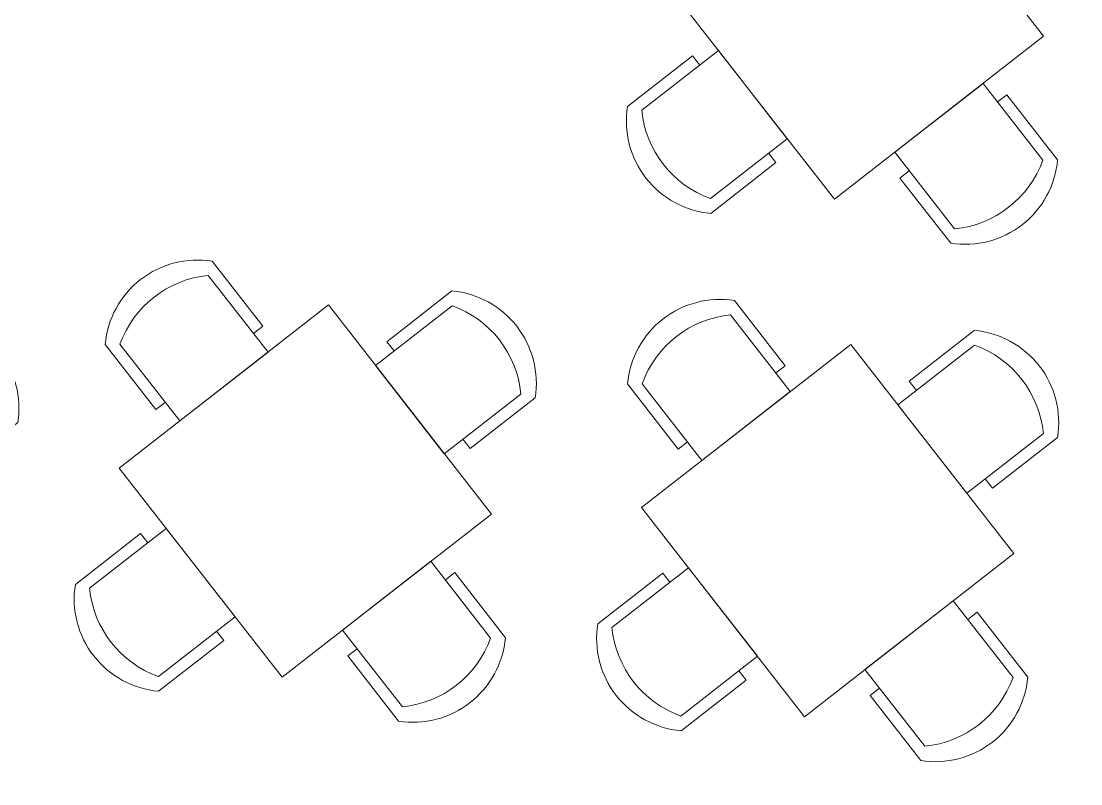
# Model space of a CAD drawing. Header units: metres. Extents: x -42301 to 31628, y -23107 to 30697.
# Drawn here: x 10928 to 22131, y -6717 to 1342 of the extents above; entities that cross this region are included whole.
import ezdxf

# ---------------------------------------------------------------- set-up
doc = ezdxf.new("R2010")
doc.units = ezdxf.units.M
doc.header["$LTSCALE"] = 0.01
doc.header["$MEASUREMENT"] = 0
doc.layers.add('1', color=175, linetype='Continuous', lineweight=9)

# ---------------------------------------------------------------- blocks, each defined once
blk = doc.blocks.new('sedia 8762')
at = {"layer": '1'}
for p, q in [((44.6259, 92.5998), (44.3459, 92.5998)), ((44.6259, 92.5598), (44.6259, 92.5998)), ((44.7059, 92.5598), (44.3759, 92.5598)), ((44.7059, 92.5598), (44.7059, 92.1798)), ((44.7059, 92.1798), (44.3759, 92.1798)), ((44.6259, 92.1798), (44.6259, 92.1398)), ((44.6259, 92.1398), (44.3459, 92.1398))]:
    blk.add_line(p, q, dxfattribs=at)
for centre, radius, start, end in [((44.5604, 92.3698), 0.3145, 133.0029, 226.9971), ((44.6766, 92.3698), 0.3557, 147.7113, 212.2887)]:
    blk.add_arc(centre, radius, start, end, dxfattribs=at)

msp = doc.modelspace()

# ---------------------------------------------------------------- linework, layer by layer
at = {"layer": '1'}
for points in [[(19525, -540), (17802, 1671), (20014, 3394), (21736, 1183)], [(13688, -5591), (11965, -3380), (14176, -1657), (15899, -3868)], [(19210, -6008), (17487, -3797), (19699, -2074), (21422, -4285)]]:
    msp.add_lwpolyline(points, close=True, dxfattribs=at)

# ---------------------------------------------------------------- block references
at = {"layer": '1', "yscale": 3114.96159695761, "zscale": 3114.96159695761}
for p, xscale, rotation in [((-268023, 141955), -3114.96159695761, 217.9217775336578), ((333191, 67302), 3114.96159695761, 127.9217775336578), ((154460, 284168), -3114.96159695761, 127.9217775336578), ((-51943, 309797), 3114.96159695761, 217.9217775336578), ((159982, 283751), -3114.96159695761, 127.9217775336578), ((-57414, 309537), 3114.96159695761, 217.9217775336578), ((-46420, 309380), 3114.96159695761, 217.9217775336578), ((-273861, 136904), -3114.96159695761, 217.9217775336578), ((327353, 62251), 3114.96159695761, 127.9217775336578), ((-268338, 136487), -3114.96159695761, 217.9217775336578), ((332876, 61834), 3114.96159695761, 127.9217775336578)]:
    msp.add_blockref('sedia 8762', p, dxfattribs=dict(at, xscale=xscale, rotation=rotation))

doc.saveas('drawing.dxf')
